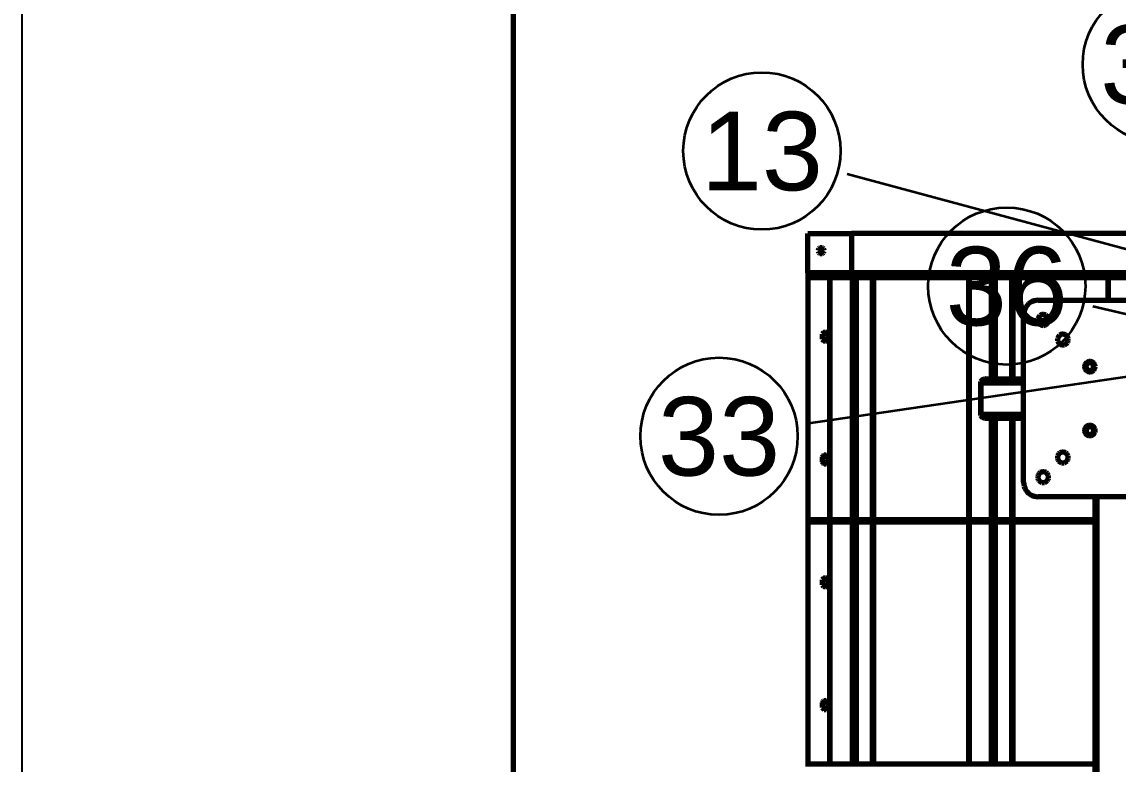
# Model space of a CAD drawing. Header units: millimetres. Extents: x 0 to 594, y 0 to 420.
# Drawn here: x 0 to 44.63, y 356.5 to 386.71 of the extents above; entities that cross this region are included whole.
import ezdxf
from ezdxf.enums import TextEntityAlignment as Align

# ---------------------------------------------------------------- set-up
doc = ezdxf.new("R2010")
doc.units = ezdxf.units.MM
doc.styles.add('GOST', font='Arial')

msp = doc.modelspace()

# ---------------------------------------------------------------- linework, layer by layer
at = {"color": 7, "lineweight": 35}
for p, q in [((33.604, 380.522), (49.44, 376.257)), ((43.603, 375.137), (48.861, 373.905)), ((31.944, 370.367), (48.17, 372.746))]:
    msp.add_line(p, q, dxfattribs=at)
at = {"color": 1, "lineweight": 70}
for p, q in [((32, 378.1), (33.771, 378.1)), ((32, 376.5), (32, 378.1)), ((33.771, 378.1), (33.771, 376.5)), ((46.55, 378.1), (33.771, 378.1)), ((32.426, 377.438), (32.42, 377.4)), ((32.42, 377.4), (32.426, 377.363)), ((32.443, 377.471), (32.426, 377.438)), ((32.426, 377.363), (32.443, 377.33)), ((32.469, 377.498), (32.443, 377.471)), ((32.443, 377.33), (32.469, 377.303)), ((32.503, 377.515), (32.469, 377.498)), ((32.469, 377.303), (32.503, 377.286)), ((32.54, 377.52), (32.503, 377.515)), ((32.503, 377.286), (32.54, 377.28)), ((32.577, 377.515), (32.54, 377.52)), ((32.54, 377.28), (32.577, 377.286)), ((32.611, 377.498), (32.577, 377.515)), ((32.577, 377.286), (32.611, 377.303)), ((32.637, 377.471), (32.611, 377.498)), ((32.611, 377.303), (32.637, 377.33)), ((32.654, 377.438), (32.637, 377.471)), ((32.637, 377.33), (32.654, 377.363)), ((32.66, 377.4), (32.654, 377.438)), ((32.654, 377.363), (32.66, 377.4)), ((32.031, 376.5), (32, 376.5)), ((32, 376.5), (32, 376.488)), ((32, 376.488), (32, 376.476)), ((32, 376.476), (32, 376.464)), ((32, 376.464), (32, 376.454)), ((32, 376.454), (32, 376.444)), ((32, 376.444), (32, 376.435)), ((32, 376.435), (32, 376.427)), ((32, 376.427), (32, 376.42)), ((32, 376.42), (32, 376.414)), ((32, 376.414), (32, 376.409)), ((32, 376.409), (32, 376.405)), ((32, 376.405), (32, 376.403)), ((32, 376.403), (32, 376.401)), ((32, 376.401), (32, 376.4)), ((32, 376.4), (32.001, 376.4)), ((32.031, 376.4), (32.001, 376.4)), ((32.001, 376.4), (32.001, 356.4)), ((46.55, 376.5), (32.031, 376.5)), ((32.031, 376.5), (32.031, 376.4)), ((32.057, 376.4), (32.031, 376.4)), ((32.057, 376.4), (32.057, 376.3)), ((46.55, 376.4), (32.057, 376.4)), ((46.55, 376.3), (32.057, 376.3)), ((32.892, 376.29), (32.891, 376.29)), ((32.891, 376.29), (32.892, 376.29)), ((32.891, 366.45), (32.891, 376.29)), ((32.893, 376.29), (32.892, 376.29)), ((32.892, 376.29), (32.892, 376.29)), ((32.892, 376.29), (32.892, 376.29)), ((32.892, 376.29), (32.892, 376.29)), ((32.892, 376.29), (32.892, 376.29)), ((32.892, 376.29), (32.893, 376.29)), ((32.894, 376.29), (32.893, 376.29)), ((32.893, 376.29), (32.894, 376.29)), ((32.895, 376.29), (32.894, 376.29)), ((32.894, 376.29), (32.895, 376.29)), ((32.896, 376.29), (32.895, 376.29)), ((32.895, 376.29), (32.896, 376.29)), ((32.897, 376.29), (32.896, 376.29)), ((32.896, 376.29), (32.897, 376.29)), ((32.899, 376.29), (32.897, 376.29)), ((32.897, 376.29), (32.899, 376.29)), ((32.9, 376.29), (32.899, 376.29)), ((32.899, 376.29), (32.9, 376.29)), ((32.902, 376.29), (32.9, 376.29)), ((32.9, 376.29), (32.902, 376.29)), ((32.904, 376.29), (32.902, 376.29)), ((32.902, 376.29), (32.904, 376.29)), ((32.906, 376.29), (32.904, 376.29)), ((32.904, 376.29), (32.906, 376.29)), ((32.909, 376.29), (32.906, 376.29)), ((32.906, 376.29), (32.909, 376.29)), ((33.815, 376.29), (32.909, 376.29)), ((32.909, 366.45), (32.909, 376.29)), ((33.685, 376.3), (33.685, 376.29)), ((33.77, 376.3), (33.77, 376.29)), ((33.823, 376.29), (33.815, 376.29)), ((33.815, 366.45), (33.815, 376.29)), ((33.831, 376.29), (33.823, 376.29)), ((33.841, 376.29), (33.831, 376.29)), ((33.852, 376.29), (33.841, 376.29)), ((33.864, 376.29), (33.852, 376.29)), ((33.876, 376.29), (33.864, 376.29)), ((33.889, 376.29), (33.876, 376.29)), ((33.902, 376.29), (33.889, 376.29)), ((33.916, 376.29), (33.902, 376.29)), ((33.929, 376.29), (33.916, 376.29)), ((33.942, 376.29), (33.929, 376.29)), ((33.955, 376.29), (33.942, 376.29)), ((33.968, 376.29), (33.955, 376.29)), ((33.98, 376.29), (33.968, 376.29)), ((34.631, 376.29), (33.98, 376.29)), ((33.98, 366.45), (33.98, 376.29)), ((34.639, 376.29), (34.631, 376.29)), ((34.631, 366.45), (34.631, 376.29)), ((34.646, 376.29), (34.639, 376.29)), ((34.652, 376.29), (34.646, 376.29)), ((34.658, 376.29), (34.652, 376.29)), ((34.664, 376.29), (34.658, 376.29)), ((34.669, 376.29), (34.664, 376.29)), ((34.674, 376.29), (34.669, 376.29)), ((34.672, 376.29), (34.675, 376.29)), ((34.672, 366.45), (34.672, 376.29)), ((34.678, 376.29), (34.674, 376.29)), ((34.675, 376.29), (34.677, 376.29)), ((34.677, 376.29), (34.679, 376.29)), ((34.681, 376.29), (34.678, 376.29)), ((34.679, 376.29), (34.681, 376.29)), ((34.681, 376.29), (34.682, 376.29)), ((34.684, 376.29), (34.681, 376.29)), ((34.682, 376.29), (34.684, 376.29)), ((34.684, 376.29), (34.685, 376.29)), ((34.686, 376.29), (34.684, 376.29)), ((34.685, 376.29), (34.686, 376.29)), ((34.686, 376.29), (34.687, 376.29)), ((34.688, 376.29), (34.686, 376.29)), ((34.687, 376.29), (34.688, 376.29)), ((34.688, 376.29), (34.689, 376.29)), ((34.689, 376.29), (34.688, 376.29)), ((34.689, 376.29), (34.689, 376.29)), ((34.689, 376.29), (34.689, 376.29)), ((34.689, 376.29), (34.689, 376.29)), ((34.689, 376.29), (34.689, 376.29)), ((34.689, 366.45), (34.689, 376.29)), ((38.558, 376.29), (38.557, 376.29)), ((38.557, 376.29), (38.557, 376.29)), ((38.557, 376.29), (38.557, 376.29)), ((38.557, 376.29), (38.557, 376.29)), ((38.557, 376.29), (38.557, 376.29)), ((38.557, 376.29), (38.558, 376.29)), ((38.557, 366.45), (38.557, 376.29)), ((38.559, 376.29), (38.558, 376.29)), ((38.558, 376.29), (38.558, 376.29)), ((38.558, 376.29), (38.558, 376.29)), ((38.558, 376.29), (38.559, 376.29)), ((38.56, 376.29), (38.559, 376.29)), ((38.559, 376.29), (38.56, 376.29)), ((38.561, 376.29), (38.56, 376.29)), ((38.56, 376.29), (38.561, 376.29)), ((38.563, 376.29), (38.561, 376.29)), ((38.561, 376.29), (38.563, 376.29)), ((38.564, 376.29), (38.563, 376.29)), ((38.563, 376.29), (38.564, 376.29)), ((38.566, 376.29), (38.564, 376.29)), ((38.564, 376.29), (38.566, 376.29)), ((38.568, 376.29), (38.566, 376.29)), ((38.566, 376.29), (38.568, 376.29)), ((38.57, 376.29), (38.568, 376.29)), ((38.568, 376.29), (38.57, 376.29)), ((38.572, 376.29), (38.57, 376.29)), ((38.57, 376.29), (38.572, 376.29)), ((38.574, 376.29), (38.572, 376.29)), ((38.572, 376.29), (38.574, 376.29)), ((39.48, 376.29), (38.574, 376.29)), ((38.574, 366.45), (38.574, 376.29)), ((39.488, 376.29), (39.48, 376.29)), ((39.48, 372.18), (39.48, 376.29)), ((39.497, 376.29), (39.488, 376.29)), ((39.507, 376.29), (39.497, 376.29)), ((39.517, 376.29), (39.507, 376.29)), ((39.529, 376.29), (39.517, 376.29)), ((39.541, 376.29), (39.529, 376.29)), ((39.554, 376.29), (39.541, 376.29)), ((39.568, 376.29), (39.554, 376.29)), ((39.581, 376.29), (39.568, 376.29)), ((39.594, 376.29), (39.581, 376.29)), ((39.608, 376.29), (39.594, 376.29)), ((39.621, 376.29), (39.608, 376.29)), ((39.633, 376.29), (39.621, 376.29)), ((39.645, 376.29), (39.633, 376.29)), ((40.297, 376.29), (39.645, 376.29)), ((39.645, 372.18), (39.645, 376.29)), ((40.304, 376.29), (40.297, 376.29)), ((40.297, 372.18), (40.297, 376.29)), ((40.311, 376.29), (40.304, 376.29)), ((40.318, 376.29), (40.311, 376.29)), ((40.324, 376.29), (40.318, 376.29)), ((40.329, 376.29), (40.324, 376.29)), ((40.335, 376.29), (40.329, 376.29)), ((40.339, 376.29), (40.335, 376.29)), ((40.338, 376.29), (40.34, 376.29)), ((40.338, 372.18), (40.338, 376.29)), ((40.343, 376.29), (40.339, 376.29)), ((40.34, 376.29), (40.342, 376.29)), ((40.342, 376.29), (40.344, 376.29)), ((40.347, 376.29), (40.343, 376.29)), ((40.344, 376.29), (40.346, 376.29)), ((40.346, 376.29), (40.348, 376.29)), ((40.35, 376.29), (40.347, 376.29)), ((40.348, 376.29), (40.349, 376.29)), ((40.349, 376.29), (40.35, 376.29)), ((40.35, 376.29), (40.352, 376.29)), ((40.352, 376.29), (40.35, 376.29)), ((40.352, 376.29), (40.353, 376.29)), ((40.353, 376.29), (40.352, 376.29)), ((40.353, 376.29), (40.353, 376.29)), ((40.353, 376.29), (40.354, 376.29)), ((40.354, 376.29), (40.353, 376.29)), ((40.354, 376.29), (40.354, 376.29)), ((40.354, 376.29), (40.355, 376.29)), ((40.355, 376.29), (40.354, 376.29)), ((40.355, 376.29), (40.355, 376.29)), ((40.355, 372.18), (40.355, 376.29)), ((44.223, 376.29), (44.222, 376.29)), ((44.222, 376.29), (44.222, 376.29)), ((44.222, 376.29), (44.222, 376.29)), ((44.222, 376.29), (44.223, 376.29)), ((44.222, 375.38), (44.222, 376.29)), ((44.224, 376.29), (44.223, 376.29)), ((44.223, 376.29), (44.223, 376.29)), ((44.223, 376.29), (44.223, 376.29)), ((44.223, 376.29), (44.224, 376.29)), ((44.225, 376.29), (44.224, 376.29)), ((44.224, 376.29), (44.225, 376.29)), ((44.226, 376.29), (44.225, 376.29)), ((44.225, 376.29), (44.226, 376.29)), ((44.227, 376.29), (44.226, 376.29)), ((44.226, 376.29), (44.227, 376.29)), ((44.228, 376.29), (44.227, 376.29)), ((44.227, 376.29), (44.228, 376.29)), ((44.229, 376.29), (44.228, 376.29)), ((44.228, 376.29), (44.229, 376.29)), ((44.231, 376.29), (44.229, 376.29)), ((44.229, 376.29), (44.231, 376.29)), ((44.233, 376.29), (44.231, 376.29)), ((44.231, 376.29), (44.233, 376.29)), ((44.235, 376.29), (44.233, 376.29)), ((44.233, 376.29), (44.235, 376.29)), ((44.237, 376.29), (44.235, 376.29)), ((44.235, 376.29), (44.237, 376.29)), ((44.239, 376.29), (44.237, 376.29)), ((44.237, 376.29), (44.239, 376.29)), ((45.146, 376.29), (44.239, 376.29)), ((44.239, 375.38), (44.239, 376.29)), ((41.211, 375.356), (41.131, 375.326)), ((41.295, 375.374), (41.211, 375.356)), ((41.38, 375.38), (41.295, 375.374)), ((41.38, 375.38), (48.18, 375.38)), ((40.804, 374.95), (40.786, 374.866)), ((40.834, 375.03), (40.804, 374.95)), ((40.875, 375.105), (40.834, 375.03)), ((40.927, 375.173), (40.875, 375.105)), ((40.987, 375.234), (40.927, 375.173)), ((41.056, 375.285), (40.987, 375.234)), ((41.131, 375.326), (41.056, 375.285)), ((40.786, 374.866), (40.78, 374.78)), ((40.78, 367.98), (40.78, 374.78)), ((41.366, 374.631), (41.36, 374.58)), ((41.36, 374.58), (41.366, 374.53)), ((41.383, 374.679), (41.366, 374.631)), ((41.366, 374.53), (41.383, 374.482)), ((41.411, 374.722), (41.383, 374.679)), ((41.383, 374.482), (41.411, 374.439)), ((41.449, 374.757), (41.411, 374.722)), ((41.411, 374.439), (41.449, 374.404)), ((41.493, 374.782), (41.449, 374.757)), ((41.542, 374.797), (41.493, 374.782)), ((41.593, 374.8), (41.542, 374.797)), ((41.643, 374.791), (41.593, 374.8)), ((41.69, 374.771), (41.643, 374.791)), ((41.731, 374.741), (41.69, 374.771)), ((41.764, 374.701), (41.731, 374.741)), ((41.731, 374.42), (41.764, 374.46)), ((41.787, 374.656), (41.764, 374.701)), ((41.764, 374.46), (41.787, 374.505)), ((41.799, 374.606), (41.787, 374.656)), ((41.787, 374.505), (41.799, 374.555)), ((41.799, 374.555), (41.799, 374.606)), ((32.581, 374.004), (32.581, 373.96)), ((32.587, 373.998), (32.581, 373.96)), ((32.604, 374.031), (32.587, 373.998)), ((32.616, 374.018), (32.592, 374.01)), ((32.631, 374.058), (32.604, 374.031)), ((32.641, 374.02), (32.616, 374.018)), ((32.664, 374.075), (32.631, 374.058)), ((32.761, 374.02), (32.641, 374.02)), ((32.701, 374.08), (32.664, 374.075)), ((32.738, 374.075), (32.701, 374.08)), ((32.772, 374.058), (32.738, 374.075)), ((32.786, 374.018), (32.761, 374.02)), ((32.798, 374.031), (32.772, 374.058)), ((32.81, 374.01), (32.786, 374.018)), ((32.815, 373.998), (32.798, 374.031)), ((32.821, 373.96), (32.815, 373.998)), ((32.821, 373.96), (32.821, 374.004)), ((41.449, 374.404), (41.493, 374.378)), ((41.493, 374.378), (41.542, 374.364)), ((41.542, 374.364), (41.593, 374.361)), ((41.593, 374.361), (41.643, 374.37)), ((41.643, 374.37), (41.69, 374.39)), ((41.69, 374.39), (41.731, 374.42)), ((42.342, 373.997), (42.293, 373.982)), ((42.393, 374), (42.342, 373.997)), ((42.443, 373.991), (42.393, 374)), ((42.49, 373.971), (42.443, 373.991)), ((32.581, 373.96), (32.581, 373.84)), ((32.581, 373.84), (32.587, 373.803)), ((32.581, 373.84), (32.581, 373.797)), ((32.587, 373.803), (32.604, 373.77)), ((32.592, 373.791), (32.616, 373.783)), ((32.604, 373.77), (32.631, 373.743)), ((32.616, 373.783), (32.641, 373.78)), ((32.631, 373.743), (32.664, 373.726)), ((32.641, 373.78), (32.761, 373.78)), ((32.664, 373.726), (32.701, 373.72)), ((32.701, 373.72), (32.738, 373.726)), ((32.738, 373.726), (32.772, 373.743)), ((32.761, 373.78), (32.786, 373.783)), ((32.772, 373.743), (32.798, 373.77)), ((32.786, 373.783), (32.81, 373.791)), ((32.798, 373.77), (32.815, 373.803)), ((32.815, 373.803), (32.821, 373.84)), ((32.821, 373.84), (32.821, 373.96)), ((32.821, 373.797), (32.821, 373.84)), ((42.166, 373.831), (42.16, 373.78)), ((42.16, 373.78), (42.166, 373.73)), ((42.183, 373.879), (42.166, 373.831)), ((42.166, 373.73), (42.183, 373.682)), ((42.211, 373.922), (42.183, 373.879)), ((42.183, 373.682), (42.211, 373.639)), ((42.249, 373.957), (42.211, 373.922)), ((42.211, 373.639), (42.249, 373.604)), ((42.293, 373.982), (42.249, 373.957)), ((42.249, 373.604), (42.293, 373.578)), ((42.293, 373.578), (42.342, 373.564)), ((42.342, 373.564), (42.393, 373.561)), ((42.393, 373.561), (42.443, 373.57)), ((42.443, 373.57), (42.49, 373.59)), ((42.531, 373.941), (42.49, 373.971)), ((42.49, 373.59), (42.531, 373.62)), ((42.564, 373.901), (42.531, 373.941)), ((42.531, 373.62), (42.564, 373.66)), ((42.587, 373.856), (42.564, 373.901)), ((42.564, 373.66), (42.587, 373.705)), ((42.599, 373.806), (42.587, 373.856)), ((42.587, 373.705), (42.599, 373.755)), ((42.599, 373.755), (42.599, 373.806)), ((43.276, 372.731), (43.27, 372.68)), ((43.27, 372.68), (43.276, 372.63)), ((43.294, 372.778), (43.276, 372.731)), ((43.28, 372.68), (43.286, 372.728)), ((43.286, 372.633), (43.28, 372.68)), ((43.286, 372.728), (43.303, 372.773)), ((43.323, 372.82), (43.294, 372.778)), ((43.303, 372.773), (43.33, 372.813)), ((43.333, 372.744), (43.321, 372.702)), ((43.321, 372.702), (43.321, 372.659)), ((43.321, 372.659), (43.333, 372.617)), ((43.361, 372.853), (43.323, 372.82)), ((43.33, 372.813), (43.366, 372.845)), ((43.356, 372.781), (43.333, 372.744)), ((43.388, 372.811), (43.356, 372.781)), ((43.406, 372.877), (43.361, 372.853)), ((43.366, 372.845), (43.409, 372.867)), ((43.426, 372.831), (43.388, 372.811)), ((43.455, 372.889), (43.406, 372.877)), ((43.409, 372.867), (43.456, 372.879)), ((43.469, 372.84), (43.426, 372.831)), ((43.505, 372.889), (43.455, 372.889)), ((43.456, 372.879), (43.504, 372.879)), ((43.513, 372.837), (43.469, 372.84)), ((43.504, 372.879), (43.551, 372.867)), ((43.554, 372.877), (43.505, 372.889)), ((43.554, 372.823), (43.513, 372.837)), ((43.551, 372.867), (43.594, 372.845)), ((43.599, 372.853), (43.554, 372.877)), ((43.589, 372.797), (43.554, 372.823)), ((43.617, 372.764), (43.589, 372.797)), ((43.594, 372.845), (43.63, 372.813)), ((43.637, 372.82), (43.599, 372.853)), ((43.634, 372.724), (43.617, 372.764)), ((43.63, 372.813), (43.657, 372.773)), ((43.64, 372.68), (43.634, 372.724)), ((43.634, 372.637), (43.64, 372.68)), ((43.666, 372.778), (43.637, 372.82)), ((43.657, 372.773), (43.674, 372.728)), ((43.684, 372.731), (43.666, 372.778)), ((43.674, 372.728), (43.68, 372.68)), ((43.68, 372.68), (43.674, 372.633)), ((43.69, 372.68), (43.684, 372.731)), ((43.684, 372.63), (43.69, 372.68)), ((43.276, 372.63), (43.294, 372.583)), ((43.303, 372.588), (43.286, 372.633)), ((43.294, 372.583), (43.323, 372.541)), ((43.33, 372.548), (43.303, 372.588)), ((43.323, 372.541), (43.361, 372.508)), ((43.366, 372.516), (43.33, 372.548)), ((43.333, 372.617), (43.356, 372.58)), ((43.356, 372.58), (43.388, 372.55)), ((43.361, 372.508), (43.406, 372.484)), ((43.409, 372.493), (43.366, 372.516)), ((43.388, 372.55), (43.426, 372.53)), ((43.406, 372.484), (43.455, 372.472)), ((43.456, 372.482), (43.409, 372.493)), ((43.426, 372.53), (43.469, 372.521)), ((43.455, 372.472), (43.505, 372.472)), ((43.504, 372.482), (43.456, 372.482)), ((43.469, 372.521), (43.513, 372.524)), ((43.551, 372.493), (43.504, 372.482)), ((43.505, 372.472), (43.554, 372.484)), ((43.513, 372.524), (43.554, 372.538)), ((43.594, 372.516), (43.551, 372.493)), ((43.554, 372.538), (43.589, 372.564)), ((43.554, 372.484), (43.599, 372.508)), ((43.589, 372.564), (43.617, 372.597)), ((43.63, 372.548), (43.594, 372.516)), ((43.599, 372.508), (43.637, 372.541)), ((43.617, 372.597), (43.634, 372.637)), ((43.657, 372.588), (43.63, 372.548)), ((43.637, 372.541), (43.666, 372.583)), ((43.674, 372.633), (43.657, 372.588)), ((43.666, 372.583), (43.684, 372.63)), ((39.037, 372.038), (39.036, 372.02)), ((39.036, 372.02), (39.037, 372.038)), ((39.036, 372.02), (39.036, 370.74)), ((39.036, 370.74), (39.036, 372.02)), ((39.036, 372.02), (40.78, 372.02)), ((39.041, 372.056), (39.037, 372.038)), ((39.037, 372.038), (39.041, 372.056)), ((39.047, 372.073), (39.041, 372.056)), ((39.041, 372.056), (39.047, 372.073)), ((39.056, 372.09), (39.047, 372.073)), ((39.047, 372.073), (39.056, 372.09)), ((39.066, 372.106), (39.056, 372.09)), ((39.056, 372.09), (39.066, 372.106)), ((39.079, 372.12), (39.066, 372.106)), ((39.066, 372.106), (39.079, 372.12)), ((39.094, 372.134), (39.079, 372.12)), ((39.079, 372.12), (39.094, 372.134)), ((39.11, 372.146), (39.094, 372.134)), ((39.094, 372.134), (39.11, 372.146)), ((39.128, 372.156), (39.11, 372.146)), ((39.11, 372.146), (39.128, 372.156)), ((39.148, 372.165), (39.128, 372.156)), ((39.128, 372.156), (39.148, 372.165)), ((39.168, 372.172), (39.148, 372.165)), ((39.148, 372.165), (39.168, 372.172)), ((39.189, 372.176), (39.168, 372.172)), ((39.168, 372.172), (39.189, 372.176)), ((39.211, 372.179), (39.189, 372.176)), ((39.189, 372.176), (39.211, 372.179)), ((39.233, 372.18), (39.211, 372.179)), ((39.211, 372.179), (39.233, 372.18)), ((39.233, 372.18), (40.78, 372.18)), ((39.036, 370.74), (39.037, 370.723)), ((39.037, 370.723), (39.036, 370.74)), ((39.036, 370.74), (40.78, 370.74)), ((39.037, 370.723), (39.041, 370.705)), ((39.041, 370.705), (39.037, 370.723)), ((39.041, 370.705), (39.047, 370.688)), ((39.047, 370.688), (39.041, 370.705)), ((39.047, 370.688), (39.056, 370.671)), ((39.056, 370.671), (39.047, 370.688)), ((39.056, 370.671), (39.066, 370.655)), ((39.066, 370.655), (39.056, 370.671)), ((39.066, 370.655), (39.079, 370.641)), ((39.079, 370.641), (39.066, 370.655)), ((39.079, 370.641), (39.094, 370.627)), ((39.094, 370.627), (39.079, 370.641)), ((39.094, 370.627), (39.11, 370.615)), ((39.11, 370.615), (39.094, 370.627)), ((39.11, 370.615), (39.128, 370.605)), ((39.128, 370.605), (39.11, 370.615)), ((39.128, 370.605), (39.148, 370.596)), ((39.148, 370.596), (39.128, 370.605)), ((39.148, 370.596), (39.168, 370.589)), ((39.168, 370.589), (39.148, 370.596)), ((39.168, 370.589), (39.189, 370.584)), ((39.189, 370.584), (39.168, 370.589)), ((39.189, 370.584), (39.211, 370.581)), ((39.211, 370.581), (39.189, 370.584)), ((39.211, 370.581), (39.233, 370.58)), ((39.233, 370.58), (39.211, 370.581)), ((39.233, 370.58), (40.78, 370.58)), ((40.78, 370.58), (39.233, 370.58)), ((39.48, 366.45), (39.48, 370.58)), ((39.645, 366.45), (39.645, 370.58)), ((40.297, 366.45), (40.297, 370.58)), ((40.338, 366.45), (40.338, 370.58)), ((40.355, 366.45), (40.355, 370.58)), ((43.284, 370.155), (43.272, 370.106)), ((43.272, 370.106), (43.272, 370.055)), ((43.272, 370.055), (43.284, 370.006)), ((43.281, 370.105), (43.293, 370.151)), ((43.281, 370.056), (43.281, 370.105)), ((43.293, 370.01), (43.281, 370.056)), ((43.307, 370.2), (43.284, 370.155)), ((43.284, 370.006), (43.307, 369.961)), ((43.293, 370.151), (43.315, 370.194)), ((43.315, 369.967), (43.293, 370.01)), ((43.341, 370.238), (43.307, 370.2)), ((43.315, 370.194), (43.347, 370.23)), ((43.323, 370.113), (43.32, 370.07)), ((43.32, 370.07), (43.329, 370.027)), ((43.338, 370.154), (43.323, 370.113)), ((43.329, 370.027), (43.349, 369.988)), ((43.363, 370.19), (43.338, 370.154)), ((43.382, 370.266), (43.341, 370.238)), ((43.347, 370.23), (43.387, 370.258)), ((43.349, 369.988), (43.379, 369.956)), ((43.397, 370.217), (43.363, 370.19)), ((43.43, 370.284), (43.382, 370.266)), ((43.387, 370.258), (43.432, 370.275)), ((43.437, 370.235), (43.397, 370.217)), ((43.48, 370.29), (43.43, 370.284)), ((43.432, 370.275), (43.48, 370.28)), ((43.48, 370.24), (43.437, 370.235)), ((43.53, 370.284), (43.48, 370.29)), ((43.48, 370.28), (43.528, 370.275)), ((43.523, 370.235), (43.48, 370.24)), ((43.563, 370.217), (43.523, 370.235)), ((43.528, 370.275), (43.573, 370.258)), ((43.578, 370.266), (43.53, 370.284)), ((43.597, 370.19), (43.563, 370.217)), ((43.573, 370.258), (43.613, 370.23)), ((43.619, 370.238), (43.578, 370.266)), ((43.581, 369.956), (43.611, 369.988)), ((43.622, 370.154), (43.597, 370.19)), ((43.611, 369.988), (43.631, 370.027)), ((43.613, 370.23), (43.645, 370.194)), ((43.653, 370.2), (43.619, 370.238)), ((43.637, 370.113), (43.622, 370.154)), ((43.631, 370.027), (43.64, 370.07)), ((43.64, 370.07), (43.637, 370.113)), ((43.645, 370.194), (43.667, 370.151)), ((43.667, 370.01), (43.645, 369.967)), ((43.676, 370.155), (43.653, 370.2)), ((43.653, 369.961), (43.676, 370.006)), ((43.667, 370.151), (43.679, 370.105)), ((43.679, 370.056), (43.667, 370.01)), ((43.688, 370.106), (43.676, 370.155)), ((43.676, 370.006), (43.688, 370.055)), ((43.679, 370.105), (43.679, 370.056)), ((43.68, 370.066), (43.689, 370.066)), ((43.68, 370.05), (43.68, 370.066)), ((43.68, 370.05), (43.68, 370.016)), ((43.685, 370.036), (43.68, 370.05)), ((43.688, 370.055), (43.688, 370.106)), ((43.307, 369.961), (43.341, 369.923)), ((43.347, 369.931), (43.315, 369.967)), ((43.341, 369.923), (43.382, 369.895)), ((43.387, 369.903), (43.347, 369.931)), ((43.379, 369.956), (43.416, 369.934)), ((43.382, 369.895), (43.43, 369.877)), ((43.432, 369.886), (43.387, 369.903)), ((43.416, 369.934), (43.458, 369.922)), ((43.43, 369.877), (43.48, 369.87)), ((43.48, 369.88), (43.432, 369.886)), ((43.458, 369.922), (43.502, 369.922)), ((43.528, 369.886), (43.48, 369.88)), ((43.48, 369.87), (43.53, 369.877)), ((43.502, 369.922), (43.544, 369.934)), ((43.573, 369.903), (43.528, 369.886)), ((43.53, 369.877), (43.578, 369.895)), ((43.544, 369.934), (43.581, 369.956)), ((43.613, 369.931), (43.573, 369.903)), ((43.578, 369.895), (43.619, 369.923)), ((43.645, 369.967), (43.613, 369.931)), ((43.619, 369.923), (43.653, 369.961)), ((42.189, 369.09), (42.169, 369.044)), ((42.22, 369.131), (42.189, 369.09)), ((42.259, 369.164), (42.22, 369.131)), ((42.305, 369.187), (42.259, 369.164)), ((42.354, 369.199), (42.305, 369.187)), ((42.406, 369.199), (42.354, 369.199)), ((42.455, 369.187), (42.406, 369.199)), ((42.501, 369.164), (42.455, 369.187)), ((42.54, 369.131), (42.501, 369.164)), ((42.571, 369.09), (42.54, 369.131)), ((42.591, 369.044), (42.571, 369.09)), ((32.581, 369.004), (32.581, 368.96)), ((32.587, 368.998), (32.581, 368.96)), ((32.581, 368.96), (32.581, 368.84)), ((32.581, 368.84), (32.587, 368.803)), ((32.581, 368.84), (32.581, 368.797)), ((32.604, 369.031), (32.587, 368.998)), ((32.587, 368.803), (32.604, 368.77)), ((32.616, 369.018), (32.592, 369.01)), ((32.592, 368.791), (32.616, 368.783)), ((32.631, 369.058), (32.604, 369.031)), ((32.604, 368.77), (32.631, 368.743)), ((32.641, 369.02), (32.616, 369.018)), ((32.616, 368.783), (32.641, 368.78)), ((32.664, 369.075), (32.631, 369.058)), ((32.631, 368.743), (32.664, 368.726)), ((32.761, 369.02), (32.641, 369.02)), ((32.641, 368.78), (32.761, 368.78)), ((32.701, 369.08), (32.664, 369.075)), ((32.664, 368.726), (32.701, 368.72)), ((32.738, 369.075), (32.701, 369.08)), ((32.701, 368.72), (32.738, 368.726)), ((32.772, 369.058), (32.738, 369.075)), ((32.738, 368.726), (32.772, 368.743)), ((32.786, 369.018), (32.761, 369.02)), ((32.761, 368.78), (32.786, 368.783)), ((32.798, 369.031), (32.772, 369.058)), ((32.772, 368.743), (32.798, 368.77)), ((32.81, 369.01), (32.786, 369.018)), ((32.786, 368.783), (32.81, 368.791)), ((32.815, 368.998), (32.798, 369.031)), ((32.798, 368.77), (32.815, 368.803)), ((32.821, 368.96), (32.815, 368.998)), ((32.815, 368.803), (32.821, 368.84)), ((32.821, 368.96), (32.821, 369.004)), ((32.821, 368.84), (32.821, 368.96)), ((32.821, 368.797), (32.821, 368.84)), ((42.169, 369.044), (42.16, 368.993)), ((42.16, 368.993), (42.163, 368.942)), ((42.163, 368.942), (42.178, 368.893)), ((42.178, 368.893), (42.204, 368.849)), ((42.204, 368.849), (42.239, 368.812)), ((42.239, 368.812), (42.281, 368.784)), ((42.281, 368.784), (42.329, 368.766)), ((42.329, 368.766), (42.38, 368.76)), ((42.38, 368.76), (42.431, 368.766)), ((42.431, 368.766), (42.479, 368.784)), ((42.479, 368.784), (42.521, 368.812)), ((42.521, 368.812), (42.556, 368.849)), ((42.556, 368.849), (42.582, 368.893)), ((42.582, 368.893), (42.597, 368.942)), ((42.6, 368.993), (42.591, 369.044)), ((42.597, 368.942), (42.6, 368.993)), ((41.369, 368.244), (41.36, 368.193)), ((41.36, 368.193), (41.363, 368.142)), ((41.389, 368.29), (41.369, 368.244)), ((41.42, 368.331), (41.389, 368.29)), ((41.459, 368.364), (41.42, 368.331)), ((41.505, 368.387), (41.459, 368.364)), ((41.554, 368.399), (41.505, 368.387)), ((41.606, 368.399), (41.554, 368.399)), ((41.655, 368.387), (41.606, 368.399)), ((41.701, 368.364), (41.655, 368.387)), ((41.74, 368.331), (41.701, 368.364)), ((41.771, 368.29), (41.74, 368.331)), ((41.791, 368.244), (41.771, 368.29)), ((41.8, 368.193), (41.791, 368.244)), ((41.797, 368.142), (41.8, 368.193)), ((40.78, 367.98), (40.786, 367.895)), ((40.786, 367.895), (40.804, 367.811)), ((40.804, 367.811), (40.834, 367.731)), ((41.363, 368.142), (41.378, 368.093)), ((41.378, 368.093), (41.404, 368.049)), ((41.404, 368.049), (41.439, 368.012)), ((41.439, 368.012), (41.481, 367.984)), ((41.481, 367.984), (41.529, 367.966)), ((41.529, 367.966), (41.58, 367.96)), ((41.58, 367.96), (41.631, 367.966)), ((41.631, 367.966), (41.679, 367.984)), ((41.679, 367.984), (41.721, 368.012)), ((41.721, 368.012), (41.756, 368.049)), ((41.756, 368.049), (41.782, 368.093)), ((41.782, 368.093), (41.797, 368.142)), ((40.834, 367.731), (40.875, 367.656)), ((40.875, 367.656), (40.927, 367.588)), ((40.927, 367.588), (40.987, 367.527)), ((40.987, 367.527), (41.056, 367.476)), ((41.056, 367.476), (41.131, 367.435)), ((41.131, 367.435), (41.211, 367.405)), ((41.211, 367.405), (41.295, 367.387)), ((41.295, 367.387), (41.38, 367.38)), ((48.18, 367.38), (41.38, 367.38)), ((43.68, 367.38), (43.68, 346.213)), ((43.75, 346.176), (43.75, 367.38)), ((43.78, 330.38), (43.78, 367.38)), ((43.68, 366.45), (32.027, 366.45)), ((32.027, 366.45), (32.027, 366.35)), ((43.68, 366.35), (32.027, 366.35)), ((32.891, 356.51), (32.891, 366.35)), ((32.909, 356.51), (32.909, 366.35)), ((33.815, 356.51), (33.815, 366.35)), ((33.98, 356.51), (33.98, 366.35)), ((34.631, 356.51), (34.631, 366.35)), ((34.672, 356.51), (34.672, 366.35)), ((34.689, 356.51), (34.689, 366.35)), ((38.557, 356.51), (38.557, 366.35)), ((38.574, 356.51), (38.574, 366.35)), ((39.48, 356.51), (39.48, 366.35)), ((39.645, 356.51), (39.645, 366.35)), ((40.297, 356.51), (40.297, 366.35)), ((40.338, 356.51), (40.338, 366.35)), ((40.355, 356.51), (40.355, 366.35)), ((32.581, 364.004), (32.581, 363.96)), ((32.587, 363.998), (32.581, 363.96)), ((32.581, 363.96), (32.581, 363.84)), ((32.581, 363.84), (32.587, 363.803)), ((32.581, 363.84), (32.581, 363.797)), ((32.604, 364.031), (32.587, 363.998)), ((32.587, 363.803), (32.604, 363.77)), ((32.616, 364.018), (32.592, 364.01)), ((32.592, 363.791), (32.616, 363.783)), ((32.631, 364.058), (32.604, 364.031)), ((32.604, 363.77), (32.631, 363.743)), ((32.641, 364.02), (32.616, 364.018)), ((32.616, 363.783), (32.641, 363.78)), ((32.664, 364.075), (32.631, 364.058)), ((32.631, 363.743), (32.664, 363.726)), ((32.761, 364.02), (32.641, 364.02)), ((32.641, 363.78), (32.761, 363.78)), ((32.701, 364.08), (32.664, 364.075)), ((32.664, 363.726), (32.701, 363.72)), ((32.738, 364.075), (32.701, 364.08)), ((32.701, 363.72), (32.738, 363.726)), ((32.772, 364.058), (32.738, 364.075)), ((32.738, 363.726), (32.772, 363.743)), ((32.786, 364.018), (32.761, 364.02)), ((32.761, 363.78), (32.786, 363.783)), ((32.798, 364.031), (32.772, 364.058)), ((32.772, 363.743), (32.798, 363.77)), ((32.81, 364.01), (32.786, 364.018)), ((32.786, 363.783), (32.81, 363.791)), ((32.815, 363.998), (32.798, 364.031)), ((32.798, 363.77), (32.815, 363.803)), ((32.821, 363.96), (32.815, 363.998)), ((32.815, 363.803), (32.821, 363.84)), ((32.821, 363.96), (32.821, 364.004)), ((32.821, 363.84), (32.821, 363.96)), ((32.821, 363.797), (32.821, 363.84)), ((32.581, 359.004), (32.581, 358.96)), ((32.587, 358.998), (32.581, 358.96)), ((32.581, 358.96), (32.581, 358.84)), ((32.581, 358.84), (32.587, 358.803)), ((32.581, 358.84), (32.581, 358.797)), ((32.604, 359.031), (32.587, 358.998)), ((32.616, 359.018), (32.592, 359.01)), ((32.631, 359.058), (32.604, 359.031)), ((32.641, 359.02), (32.616, 359.018)), ((32.664, 359.075), (32.631, 359.058)), ((32.761, 359.02), (32.641, 359.02)), ((32.701, 359.08), (32.664, 359.075)), ((32.738, 359.075), (32.701, 359.08)), ((32.772, 359.058), (32.738, 359.075)), ((32.786, 359.018), (32.761, 359.02)), ((32.798, 359.031), (32.772, 359.058)), ((32.81, 359.01), (32.786, 359.018)), ((32.815, 358.998), (32.798, 359.031)), ((32.821, 358.96), (32.815, 358.998)), ((32.815, 358.803), (32.821, 358.84)), ((32.821, 358.96), (32.821, 359.004)), ((32.821, 358.84), (32.821, 358.96)), ((32.821, 358.797), (32.821, 358.84)), ((32.587, 358.803), (32.604, 358.77)), ((32.592, 358.791), (32.616, 358.783)), ((32.604, 358.77), (32.631, 358.743)), ((32.616, 358.783), (32.641, 358.78)), ((32.631, 358.743), (32.664, 358.726)), ((32.641, 358.78), (32.761, 358.78)), ((32.664, 358.726), (32.701, 358.72)), ((32.701, 358.72), (32.738, 358.726)), ((32.738, 358.726), (32.772, 358.743)), ((32.761, 358.78), (32.786, 358.783)), ((32.772, 358.743), (32.798, 358.77)), ((32.786, 358.783), (32.81, 358.791)), ((32.798, 358.77), (32.815, 358.803)), ((43.68, 356.5), (32.057, 356.5)), ((32.892, 356.51), (32.891, 356.51)), ((32.891, 356.51), (32.892, 356.51)), ((32.893, 356.51), (32.892, 356.51)), ((32.892, 356.51), (32.892, 356.51)), ((32.892, 356.51), (32.892, 356.51)), ((32.892, 356.51), (32.892, 356.51)), ((32.892, 356.51), (32.892, 356.51)), ((32.892, 356.51), (32.893, 356.51)), ((32.894, 356.51), (32.893, 356.51)), ((32.893, 356.51), (32.894, 356.51)), ((32.895, 356.51), (32.894, 356.51)), ((32.894, 356.51), (32.895, 356.51)), ((32.896, 356.51), (32.895, 356.51)), ((32.895, 356.51), (32.896, 356.51)), ((32.897, 356.51), (32.896, 356.51)), ((32.896, 356.51), (32.897, 356.51)), ((32.899, 356.51), (32.897, 356.51)), ((32.897, 356.51), (32.899, 356.51)), ((32.9, 356.51), (32.899, 356.51)), ((32.899, 356.51), (32.9, 356.51)), ((32.902, 356.51), (32.9, 356.51)), ((32.9, 356.51), (32.902, 356.51)), ((32.904, 356.51), (32.902, 356.51)), ((32.902, 356.51), (32.904, 356.51)), ((32.906, 356.51), (32.904, 356.51)), ((32.904, 356.51), (32.906, 356.51)), ((32.909, 356.51), (32.906, 356.51)), ((32.906, 356.51), (32.909, 356.51)), ((32.909, 356.51), (33.815, 356.51)), ((33.685, 356.51), (33.685, 356.5)), ((33.77, 356.51), (33.77, 356.5)), ((33.815, 356.51), (33.823, 356.51)), ((33.823, 356.51), (33.831, 356.51)), ((33.831, 356.51), (33.841, 356.51)), ((33.841, 356.51), (33.852, 356.51)), ((33.852, 356.51), (33.864, 356.51)), ((33.864, 356.51), (33.876, 356.51)), ((33.876, 356.51), (33.889, 356.51)), ((33.889, 356.51), (33.902, 356.51)), ((33.902, 356.51), (33.916, 356.51)), ((33.916, 356.51), (33.929, 356.51)), ((33.929, 356.51), (33.942, 356.51)), ((33.942, 356.51), (33.955, 356.51)), ((33.955, 356.51), (33.968, 356.51)), ((33.968, 356.51), (33.98, 356.51)), ((33.98, 356.51), (34.631, 356.51)), ((34.631, 356.51), (34.639, 356.51)), ((34.639, 356.51), (34.646, 356.51)), ((34.646, 356.51), (34.652, 356.51)), ((34.652, 356.51), (34.658, 356.51)), ((34.658, 356.51), (34.664, 356.51)), ((34.664, 356.51), (34.669, 356.51)), ((34.669, 356.51), (34.674, 356.51)), ((34.675, 356.51), (34.672, 356.51)), ((34.674, 356.51), (34.678, 356.51)), ((34.677, 356.51), (34.675, 356.51)), ((34.679, 356.51), (34.677, 356.51)), ((34.678, 356.51), (34.681, 356.51)), ((34.681, 356.51), (34.679, 356.51)), ((34.681, 356.51), (34.684, 356.51)), ((34.682, 356.51), (34.681, 356.51)), ((34.684, 356.51), (34.682, 356.51)), ((34.684, 356.51), (34.686, 356.51)), ((34.685, 356.51), (34.684, 356.51)), ((34.686, 356.51), (34.685, 356.51)), ((34.686, 356.51), (34.688, 356.51)), ((34.687, 356.51), (34.686, 356.51)), ((34.688, 356.51), (34.687, 356.51)), ((34.688, 356.51), (34.689, 356.51)), ((34.689, 356.51), (34.688, 356.51)), ((34.689, 356.51), (34.689, 356.51)), ((34.689, 356.51), (34.689, 356.51)), ((34.689, 356.51), (34.689, 356.51)), ((34.689, 356.51), (34.689, 356.51)), ((38.558, 356.51), (38.557, 356.51)), ((38.557, 356.51), (38.557, 356.51)), ((38.557, 356.51), (38.557, 356.51)), ((38.557, 356.51), (38.557, 356.51)), ((38.557, 356.51), (38.557, 356.51)), ((38.557, 356.51), (38.558, 356.51)), ((38.559, 356.51), (38.558, 356.51)), ((38.558, 356.51), (38.558, 356.51)), ((38.558, 356.51), (38.558, 356.51)), ((38.558, 356.51), (38.559, 356.51)), ((38.56, 356.51), (38.559, 356.51)), ((38.559, 356.51), (38.56, 356.51)), ((38.561, 356.51), (38.56, 356.51)), ((38.56, 356.51), (38.561, 356.51)), ((38.563, 356.51), (38.561, 356.51)), ((38.561, 356.51), (38.563, 356.51)), ((38.564, 356.51), (38.563, 356.51)), ((38.563, 356.51), (38.564, 356.51)), ((38.566, 356.51), (38.564, 356.51)), ((38.564, 356.51), (38.566, 356.51)), ((38.568, 356.51), (38.566, 356.51)), ((38.566, 356.51), (38.568, 356.51)), ((38.57, 356.51), (38.568, 356.51)), ((38.568, 356.51), (38.57, 356.51)), ((38.572, 356.51), (38.57, 356.51)), ((38.57, 356.51), (38.572, 356.51)), ((38.574, 356.51), (38.572, 356.51)), ((38.572, 356.51), (38.574, 356.51)), ((38.574, 356.51), (39.48, 356.51)), ((39.48, 356.51), (39.488, 356.51)), ((39.488, 356.51), (39.497, 356.51)), ((39.497, 356.51), (39.507, 356.51)), ((39.507, 356.51), (39.517, 356.51)), ((39.517, 356.51), (39.529, 356.51)), ((39.529, 356.51), (39.541, 356.51)), ((39.541, 356.51), (39.554, 356.51)), ((39.554, 356.51), (39.568, 356.51)), ((39.568, 356.51), (39.581, 356.51)), ((39.581, 356.51), (39.594, 356.51)), ((39.594, 356.51), (39.608, 356.51)), ((39.608, 356.51), (39.621, 356.51)), ((39.621, 356.51), (39.633, 356.51)), ((39.633, 356.51), (39.645, 356.51)), ((39.645, 356.51), (40.297, 356.51)), ((40.297, 356.51), (40.304, 356.51)), ((40.304, 356.51), (40.311, 356.51)), ((40.311, 356.51), (40.318, 356.51)), ((40.318, 356.51), (40.324, 356.51)), ((40.324, 356.51), (40.329, 356.51)), ((40.329, 356.51), (40.335, 356.51)), ((40.335, 356.51), (40.339, 356.51)), ((40.34, 356.51), (40.338, 356.51)), ((40.339, 356.51), (40.343, 356.51)), ((40.342, 356.51), (40.34, 356.51)), ((40.344, 356.51), (40.342, 356.51)), ((40.343, 356.51), (40.347, 356.51)), ((40.346, 356.51), (40.344, 356.51)), ((40.348, 356.51), (40.346, 356.51)), ((40.347, 356.51), (40.35, 356.51)), ((40.349, 356.51), (40.348, 356.51)), ((40.35, 356.51), (40.349, 356.51)), ((40.35, 356.51), (40.352, 356.51)), ((40.352, 356.51), (40.35, 356.51)), ((40.352, 356.51), (40.353, 356.51)), ((40.353, 356.51), (40.352, 356.51)), ((40.353, 356.51), (40.354, 356.51)), ((40.354, 356.51), (40.353, 356.51)), ((40.353, 356.51), (40.353, 356.51)), ((40.354, 356.51), (40.355, 356.51)), ((40.355, 356.51), (40.354, 356.51)), ((40.354, 356.51), (40.354, 356.51)), ((40.355, 356.51), (40.355, 356.51))]:
    msp.add_line(p, q, dxfattribs=at)
at = {"color": 7, "lineweight": 25}
msp.add_lwpolyline([(0, 0), (594, 0), (594, 420), (0, 420)], close=True, dxfattribs=at)
at = {"color": 7, "lineweight": 70}
msp.add_lwpolyline([(20, 5), (589, 5), (589, 415), (20, 415)], close=True, dxfattribs=at)
at = {"color": 7, "lineweight": 35}
for centre in [(46.39, 384.984), (30.128, 381.458), (40.098, 375.959), (28.382, 369.845)]:
    msp.add_circle(centre, 3.2, dxfattribs=at)

# ---------------------------------------------------------------- texts
at = {"color": 7, "style": 'GOST'}
for s, p in [('32', (46.39, 384.984)), ('13', (30.128, 381.458)), ('36', (40.098, 375.959)), ('33', (28.382, 369.845))]:
    msp.add_text(s, height=3.2, dxfattribs=at).set_placement(p, align=Align.MIDDLE)

doc.saveas('drawing.dxf')
